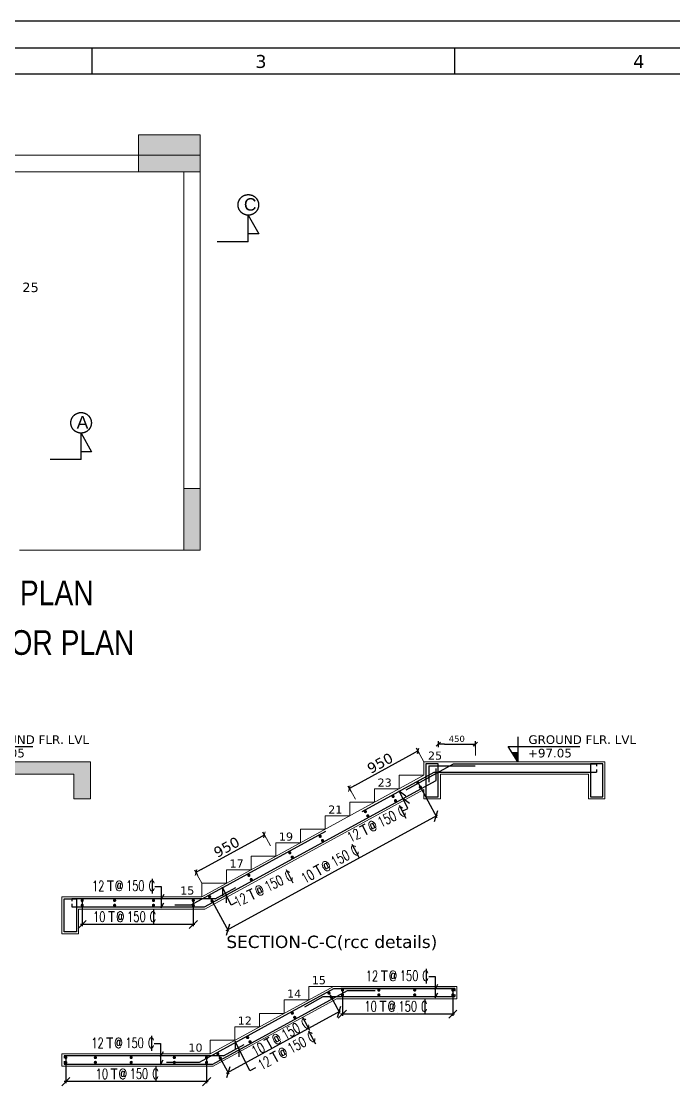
# Model space of a CAD drawing. Extents: x 1878645 to 3043969, y -1160829 to -603973.
# Drawn here: x 2317592 to 2325525, y -781547 to -768608 of the extents above; entities that cross this region are included whole.
import ezdxf
from ezdxf.enums import TextEntityAlignment as Align

# ---------------------------------------------------------------- set-up
doc = ezdxf.new("R2010")
doc.units = 0
doc.header["$LTSCALE"] = 100
doc.header["$PDMODE"] = 66
for name, pattern in [('1', [0, 0]), ('Center', [50.8, 31.75, -6.35, 6.35, -6.35]), ('Hidden', [9.525, 6.35, -3.175])]:
    doc.linetypes.add(name, pattern=pattern)
doc.layers.get('Defpoints').update_dxf_attribs({"lineweight": 0})
for name, color, linetype in [('A-ANNO-SYMB', 4, 'Continuous'), ('A-ANNO-TEXT', 8, 'Continuous'), ('Dim', 3, 'Continuous'), ('REINF', 5, 'Continuous'), ('S-ATRI', 7, 'Continuous'), ('S-DIM', 9, 'Continuous'), ('S-MIS', 8, 'Continuous'), ('S-REIF', 1, 'Continuous'), ('section line', 1, '1'), ('SLAB-LINE', 4, 'Hidden')]:
    doc.layers.add(name, color=color, linetype=linetype)
for name, color, linetype, lineweight in [('A-STRS', 1, 'Continuous', 0), ('A-STRU-CONC', 2, 'Continuous', 0), ('A-STRU-CONC-HATH', 253, 'Continuous', 0), ('A-WALL-BRCK', 7, 'Continuous', 0), ('staircase', 8, 'Continuous', 25)]:
    doc.layers.add(name, color=color, linetype=linetype, lineweight=lineweight)
doc.styles.add('ARIAL', font='arial.ttf')
doc.styles.add('DIM-1', font='ARIALN.TTF')
doc.styles.add('ROMANS', font='simplex.shx', dxfattribs={"width": 0.75})
doc.styles.add('S-ROMANS', font='simplex.shx', dxfattribs={"width": 0.85, "height": 2.25})
doc.styles.get("Standard").update_dxf_attribs({"font": 'verdana.ttf'})
doc.dimstyles.new('DIM-050', dxfattribs={"dimscale": 50, "dimtxt": 2, "dimasz": 1.5, "dimexe": 0, "dimexo": 0, "dimgap": 0.5, "dimtad": 1, "dimdec": 0, "dimzin": 0, "dimdsep": 46, "dimtxsty": 'Standard', "dimblk": 'TAG-DIM-ARROW', "dimcen": 1, "dimclre": 8, "dimclrt": 7, "dimadec": 0, "dimazin": 0, "dimtfac": 1, "dimtdec": 0, "dimtmove": 0, "dimatfit": 3, "dimldrblk": 'TAG-LED-ARROW', "dimfxl": 1, "dimtfill": 1, "dimtolj": 1, "dimtzin": 0, "dimlwd": -1, "dimlwe": 5, "dimarcsym": 0})
doc.dimstyles.new('STERLING-50', dxfattribs={"dimscale": 100, "dimtxt": 1.25, "dimasz": 0.7, "dimexe": 0.7, "dimexo": 0.2, "dimgap": 0.2, "dimtad": 1, "dimdec": 0, "dimrnd": 5, "dimdsep": 46, "dimtxsty": 'ROMANS', "dimblk": 'OBLIQUE', "dimcen": 0, "dimdle": 0.7, "dimclrd": 8, "dimclre": 8, "dimclrt": 256, "dimadec": 0, "dimazin": 0, "dimtfac": 1, "dimtdec": 0, "dimtix": 1, "dimtmove": 2, "dimatfit": 3, "dimfxl": 1, "dimtolj": 1, "dimtzin": 0, "dimarcsym": 0})

# ---------------------------------------------------------------- blocks, each defined once
blk = doc.blocks.new('G$C5ACD259D')
at = {"layer": 'A-STRU-CONC-HATH'}
h = blk.add_hatch(color=256, dxfattribs=at)
h.dxf.hatch_style = 1
h.paths.add_polyline_path([(-5050, 7150), (-5050, 6400), (-4600, 6400), (-4600, 7150)])
h = blk.add_hatch(color=256, dxfattribs=at)
h.dxf.hatch_style = 1
h.paths.add_polyline_path([(-750, 7150), (-750, 6950), (0, 6950), (0, 7150)])
h = blk.add_hatch(color=256, dxfattribs=at)
h.dxf.hatch_style = 1
h.paths.add_polyline_path([(-5050, 750), (-4600, 750), (-4600, 0), (-5050, 0)])
h = blk.add_hatch(color=256, dxfattribs=at)
h.dxf.hatch_style = 1
h.paths.add_polyline_path([(-750, 750), (-750, 0), (0, 0), (0, 750)])
at = {"layer": 'A-STRU-CONC'}
for points in [[(-5050, 7150), (-4600, 7150), (-4600, 6400), (-5050, 6400)], [(-750, 7150), (0, 7150), (0, 6950), (-750, 6950)], [(-5050, 750), (-4600, 750), (-4600, 0), (-5050, 0)], [(-750, 750), (0, 750), (0, 0), (-750, 0)]]:
    blk.add_lwpolyline(points, close=True, dxfattribs=at)
blk = doc.blocks.new('_OBLIQUE')
at = {"color": 0, "linetype": 'ByBlock'}
blk.add_line((-0.5, -0.5), (0.5, 0.5), dxfattribs=at)
blk = doc.blocks.new('*D1263')
at = {"layer": 'Defpoints', "color": 0, "transparency": 16777216}
for p in [(2318134, -781204), (2319845, -781204), (2318134, -781497)]:
    blk.add_point(p, dxfattribs=at)
at = {"layer": 'S-DIM', "color": 8, "lineweight": -2, "transparency": 16777216}
for p, q in [((2318134, -781224), (2318134, -781517)), ((2319845, -781224), (2319845, -781517)), ((2319865, -781497), (2318114, -781497))]:
    blk.add_line(p, q, dxfattribs=at)
at = {"layer": 'S-DIM', "color": 8, "lineweight": -2, "transparency": 16777216, "xscale": 100, "yscale": 100, "zscale": 100, "rotation": 180}
blk.add_blockref('_OBLIQUE', (2318134, -781497), dxfattribs=at)
at = {"layer": 'S-DIM', "color": 8, "lineweight": -2, "transparency": 16777216, "xscale": 100, "yscale": 100, "zscale": 100}
blk.add_blockref('_OBLIQUE', (2319845, -781497), dxfattribs=at)
at = {"layer": 'S-DIM', "transparency": 16777216, "insert": (2318989, -781477), "char_height": 0.01, "attachment_point": 5, "style": 'ROMANS'}
blk.add_mtext('\\A1;1710', dxfattribs=at)
blk = doc.blocks.new('SPC')
at = {"layer": 'S-ATRI'}
for p, q in [((-243, 144), (-167, 144)), ((-205, 144), (-205, 19)), ((304, 166), (304, -13))]:
    blk.add_line(p, q, dxfattribs=at)
at = {"layer": 'S-ATRI', "style": 'S-ROMANS', "width": 0.7}
for s, p in [('@', (-149, 19)), ('C', (258, 19))]:
    blk.add_text(s, height=125, dxfattribs=at).set_placement(p)
for tag, p in [('8', (-278, 19)), ('150', (210, 20))]:
    blk.add_attdef(tag, text='', height=125, dxfattribs=at).set_placement(p, align=Align.RIGHT)
blk = doc.blocks.new('*D1264')
at = {"layer": 'Defpoints', "color": 0, "transparency": 16777216}
for p in [(2321497, -780384), (2322839, -780384), (2321497, -780677)]:
    blk.add_point(p, dxfattribs=at)
at = {"layer": 'S-DIM', "color": 8, "lineweight": -2, "transparency": 16777216}
for p, q in [((2321497, -780404), (2321497, -780697)), ((2322839, -780404), (2322839, -780697)), ((2322859, -780677), (2321477, -780677))]:
    blk.add_line(p, q, dxfattribs=at)
at = {"layer": 'S-DIM', "color": 8, "lineweight": -2, "transparency": 16777216, "xscale": 100, "yscale": 100, "zscale": 100, "rotation": 180}
blk.add_blockref('_OBLIQUE', (2321497, -780677), dxfattribs=at)
at = {"layer": 'S-DIM', "color": 8, "lineweight": -2, "transparency": 16777216, "xscale": 100, "yscale": 100, "zscale": 100}
blk.add_blockref('_OBLIQUE', (2322839, -780677), dxfattribs=at)
at = {"layer": 'S-DIM', "transparency": 16777216, "insert": (2322168, -780657), "char_height": 0.01, "attachment_point": 5, "style": 'ROMANS'}
blk.add_mtext('\\A1;1340', dxfattribs=at)
blk = doc.blocks.new('*D1307')
at = {"layer": 'Defpoints', "color": 0, "transparency": 16777216}
for p in [(2321333, -780421), (2321457, -780647), (2319982, -781159)]:
    blk.add_point(p, dxfattribs=at)
at = {"layer": 'S-DIM', "color": 8, "lineweight": -2, "transparency": 16777216}
for p, q in [((2321343, -780438), (2321466, -780664)), ((2320088, -781395), (2321474, -780637)), ((2319992, -781177), (2320115, -781403))]:
    blk.add_line(p, q, dxfattribs=at)
at = {"layer": 'S-DIM', "color": 8, "lineweight": -2, "transparency": 16777216, "xscale": 100, "yscale": 100, "zscale": 100}
for p, rotation in [((2321457, -780647), 28.6639571102683), ((2320106, -781385), 208.6639571102683)]:
    blk.add_blockref('_OBLIQUE', p, dxfattribs=dict(at, rotation=rotation))
at = {"layer": 'S-DIM', "transparency": 16777216, "insert": (2320772, -780998), "char_height": 0.01, "attachment_point": 5, "rotation": 28.664, "style": 'ROMANS'}
blk.add_mtext('\\A1;1540', dxfattribs=at)
blk = doc.blocks.new('*D1265')
at = {"layer": 'Defpoints', "color": 0, "transparency": 16777216}
for p in [(2318333, -779295), (2319684, -779295), (2318333, -779587)]:
    blk.add_point(p, dxfattribs=at)
at = {"layer": 'S-DIM', "color": 8, "lineweight": -2, "transparency": 16777216}
for p, q in [((2318333, -779315), (2318333, -779607)), ((2319684, -779315), (2319684, -779607)), ((2319704, -779587), (2318313, -779587))]:
    blk.add_line(p, q, dxfattribs=at)
at = {"layer": 'S-DIM', "color": 8, "lineweight": -2, "transparency": 16777216, "xscale": 100, "yscale": 100, "zscale": 100, "rotation": 180}
blk.add_blockref('_OBLIQUE', (2318333, -779587), dxfattribs=at)
at = {"layer": 'S-DIM', "color": 8, "lineweight": -2, "transparency": 16777216, "xscale": 100, "yscale": 100, "zscale": 100}
blk.add_blockref('_OBLIQUE', (2319684, -779587), dxfattribs=at)
at = {"layer": 'S-DIM', "transparency": 16777216, "insert": (2319009, -779567), "char_height": 0.01, "attachment_point": 5, "style": 'ROMANS'}
blk.add_mtext('\\A1;1350', dxfattribs=at)
blk = doc.blocks.new('TAG-DIM-ARROW')
for p, q in [((-1, 0), (0, 0)), ((0, -0.5), (0, 0.5))]:
    blk.add_line(p, q)
at = {"lineweight": 20}
blk.add_line((-0.35, -0.35), (0.35, 0.35), dxfattribs=at)
blk = doc.blocks.new('*D1310')
at = {"layer": 'Defpoints', "color": 0, "transparency": 16777216}
for p in [(2320549, -778498), (2320621, -778630), (2319787, -779085)]:
    blk.add_point(p, dxfattribs=at)
at = {"layer": 'Dim', "color": 0, "transparency": 16777216}
blk.add_line((2319781, -778918), (2320483, -778534), dxfattribs=at)
at = {"layer": 'Dim', "color": 8, "linetype": 'Hidden', "lineweight": 5, "transparency": 16777216}
for p, q in [((2320621, -778630), (2320549, -778498)), ((2319787, -779085), (2319715, -778954))]:
    blk.add_line(p, q, dxfattribs=at)
at = {"layer": 'Dim', "color": 0, "transparency": 16777216, "xscale": 75, "yscale": 75, "zscale": 75}
for p, rotation in [((2320549, -778498), 28.66395711027982), ((2319715, -778954), 208.6639571102798)]:
    blk.add_blockref('TAG-DIM-ARROW', p, dxfattribs=dict(at, rotation=rotation))
at = {"layer": 'Dim', "color": 7, "transparency": 16777216, "insert": (2320089, -778647), "char_height": 125, "attachment_point": 5, "rotation": 28.664, "bg_fill": 3, "box_fill_scale": 1.1, "bg_fill_color": 256, "bg_fill_true_color": 13158600, "bg_fill_transparency": 0}
blk.add_mtext('\\A1;950', dxfattribs=at)
blk = doc.blocks.new('TAG-LED-ARROW')
blk.add_line((0, 0), (-1, 0))
blk.add_lwpolyline([(-0.71, -0.71), (0, 0), (-0.71, 0.71), (-0.88, 0.53), (0, 0), (-0.88, -0.53)], close=True)
blk = doc.blocks.new('*D1266')
at = {"layer": 'Defpoints', "color": 0, "transparency": 16777216}
for p in [(2322415, -777478), (2322487, -777609), (2321654, -778065)]:
    blk.add_point(p, dxfattribs=at)
at = {"layer": 'Dim', "color": 8, "linetype": 'Hidden', "lineweight": 5, "transparency": 16777216}
for p, q in [((2322487, -777609), (2322415, -777478)), ((2321654, -778065), (2321582, -777933))]:
    blk.add_line(p, q, dxfattribs=at)
at = {"layer": 'Dim', "color": 0, "transparency": 16777216}
blk.add_line((2321648, -777897), (2322350, -777514), dxfattribs=at)
at = {"layer": 'Dim', "color": 0, "transparency": 16777216, "xscale": 75, "yscale": 75, "zscale": 75}
for p, rotation in [((2322415, -777478), 28.66395711027982), ((2321582, -777933), 208.6639571102798)]:
    blk.add_blockref('TAG-DIM-ARROW', p, dxfattribs=dict(at, rotation=rotation))
at = {"layer": 'Dim', "color": 7, "transparency": 16777216, "insert": (2321955, -777626), "char_height": 125, "attachment_point": 5, "rotation": 28.664, "bg_fill": 3, "box_fill_scale": 1.1, "bg_fill_color": 256, "bg_fill_true_color": 13158600, "bg_fill_transparency": 0}
blk.add_mtext('\\A1;950', dxfattribs=at)
blk = doc.blocks.new('*D1311')
at = {"layer": 'Defpoints', "color": 0, "transparency": 16777216}
for p in [(2322415, -777865), (2322635, -778268), (2319882, -779250)]:
    blk.add_point(p, dxfattribs=at)
at = {"layer": 'S-DIM', "color": 8, "lineweight": -2, "transparency": 16777216}
for p, q in [((2322424, -777883), (2322644, -778286)), ((2320085, -779662), (2322652, -778259)), ((2319892, -779267), (2320112, -779670))]:
    blk.add_line(p, q, dxfattribs=at)
at = {"layer": 'S-DIM', "color": 8, "lineweight": -2, "transparency": 16777216, "xscale": 100, "yscale": 100, "zscale": 100}
for p, rotation in [((2322635, -778268), 28.66395711028217), ((2320102, -779652), 208.6639571102822)]:
    blk.add_blockref('_OBLIQUE', p, dxfattribs=dict(at, rotation=rotation))
at = {"layer": 'S-DIM', "transparency": 16777216, "insert": (2321359, -778943), "char_height": 0.01, "attachment_point": 5, "rotation": 28.664, "style": 'ROMANS'}
blk.add_mtext('\\A1;2885', dxfattribs=at)
blk = doc.blocks.new('TAG - LEVEL VERTICAL')
blk.add_hatch(color=256).paths.add_polyline_path([(0, 1.65), (0, 4.34), (-1.75, 4.34)])
for p, q in [((0, 8.83), (0, 1.65)), ((-2.83, 6), (17.95, 6)), ((0, 1.65), (-2.83, 6)), ((-1.75, 4.34), (0, 4.34))]:
    blk.add_line(p, q)
at = {"color": 7}
for tag, p in [('LVL', (3.03, 6.78)), ('HEIGHT', (2.91, 2.89))]:
    blk.add_attdef(tag, p, '', height=2.5, dxfattribs=at)
blk = doc.blocks.new('*D1239')
at = {"layer": 'Defpoints', "color": 0, "transparency": 16777216}
for p in [(2322662, -777395), (2323113, -777395), (2323113, -777532)]:
    blk.add_point(p, dxfattribs=at)
at = {"layer": 'Dim', "color": 0, "transparency": 16777216}
blk.add_line((2322737, -777395), (2323038, -777395), dxfattribs=at)
at = {"layer": 'Dim', "color": 8, "linetype": 'Hidden', "lineweight": 5, "transparency": 16777216}
blk.add_line((2323113, -777532), (2323113, -777395), dxfattribs=at)
at = {"layer": 'Dim', "color": 0, "transparency": 16777216, "xscale": 75, "yscale": 75, "zscale": 75, "rotation": 180}
blk.add_blockref('TAG-DIM-ARROW', (2322662, -777395), dxfattribs=at)
at = {"layer": 'Dim', "color": 0, "transparency": 16777216, "xscale": 75, "yscale": 75, "zscale": 75}
blk.add_blockref('TAG-DIM-ARROW', (2323113, -777395), dxfattribs=at)
at = {"layer": 'Dim', "color": 7, "transparency": 16777216, "insert": (2322887, -777331), "char_height": 75, "attachment_point": 5, "bg_fill": 3, "box_fill_scale": 1.1, "bg_fill_color": 256, "bg_fill_true_color": 13158600, "bg_fill_transparency": 0}
blk.add_mtext('\\A1;450', dxfattribs=at)

msp = doc.modelspace()

# ---------------------------------------------------------------- hatches: boundary and pattern name
at = {"layer": 'Dim', "transparency": 33554546}
msp.add_hatch(color=8, dxfattribs=at).paths.add_polyline_path([(2311831.99521, -779699.37993), (2311831.99521, -779249.37993), (2313531.99521, -779249.37993), (2313531.99521, -779085.37993), (2313831.99521, -779085.37993), (2313831.99521, -778921.37993), (2314131.99521, -778921.37993), (2314131.99521, -778757.37993), (2314431.99521, -778757.37993), (2314431.99521, -778593.37993), (2314731.99521, -778593.37993), (2314731.99521, -778429.37993), (2315031.99521, -778429.37993), (2315031.99521, -778265.37993), (2315331.99521, -778265.37993), (2315331.99521, -778101.37993), (2315631.99521, -778101.37993), (2315631.99521, -777937.37993), (2315931.99521, -777937.37993), (2315931.99521, -777773.37993), (2316231.99521, -777773.37993), (2316231.99521, -777609.37993), (2318431.99521, -777609.37993), (2318431.99521, -778059.37993), (2318231.99521, -778059.37993), (2318231.99521, -777759.37993), (2316431.99521, -777759.37993), (2316431.99521, -778059.37993), (2316231.99521, -778059.37993), (2316231.99521, -777944.33021), (2313570.3189, -779399.37993), (2312031.99521, -779399.37993), (2312031.99521, -779699.37993)])

# ---------------------------------------------------------------- linework, layer by layer
at = {"color": 35}
msp.add_line((2345036.1111, -768607.75009), (2309319.26476, -768607.75009), dxfattribs=at)
for p, q in [((2344708.66469, -768935.1965), (2309634.11708, -768935.1965)), ((2318449.98183, -768935.1965), (2318449.98183, -769250.04881)), ((2322857.9142, -768935.1965), (2322857.9142, -769250.04881)), ((2344708.66469, -769250.04881), (2309948.96939, -769250.04881))]:
    msp.add_line(p, q)
at = {"layer": 'A-STRS'}
msp.add_line((2317569.02154, -775036.29061), (2319569.02448, -775036.29061), dxfattribs=at)
at = {"layer": 'A-WALL-BRCK'}
for p, q in [((2313369.02154, -770236.29061), (2319769.02448, -770236.29061)), ((2319769.02448, -770236.29061), (2319769.02448, -775036.29061)), ((2319569.02448, -770436.29061), (2313369.02154, -770436.29061)), ((2319569.02448, -775036.29061), (2319569.02448, -770436.29061)), ((2319769.02448, -775036.29061), (2319569.02448, -775036.29061))]:
    msp.add_line(p, q, dxfattribs=at)
at = {"layer": 'REINF'}
for p, q in [((2321734.78519, -778213.27025), (2322610.80408, -777734.37993)), ((2322610.80408, -777734.37993), (2324587.34362, -777734.37993)), ((2322635.49823, -777834.84732), (2322635.49823, -777691.99625)), ((2322845.8499, -777634.37993), (2324587.34362, -777634.37993)), ((2324587.34362, -777634.37993), (2324587.34362, -777662.08415)), ((2324587.34362, -777704.64755), (2324587.34362, -777734.37993)), ((2319820.02334, -779373.97359), (2322635.49823, -777834.84732)), ((2319657.27909, -779348.97359), (2321293.73091, -778454.37993)), ((2319950.08787, -779274.37993), (2320202.4851, -779136.40278)), ((2319950.08787, -779274.37993), (2318208.45921, -779274.37993)), ((2318208.45921, -779274.37993), (2318208.45921, -779303.25832)), ((2319757.27909, -781258.62548), (2321393.73091, -780364.03182)), ((2319920.02334, -781283.62548), (2321556.47516, -780389.03182)), ((2321039.15405, -780586.35888), (2321262.92307, -780464.03182)), ((2321262.92307, -780464.03182), (2322862.34362, -780464.03182)), ((2321393.73091, -780364.03182), (2322862.34362, -780364.03182)), ((2322862.34362, -780364.03182), (2321475.74951, -780364.03182)), ((2321556.47516, -780389.03182), (2321896.11317, -780389.03182)), ((2322862.34362, -780364.03182), (2322862.34362, -780397.03872)), ((2322862.34362, -780436.05075), (2322862.34362, -780464.03182)), ((2320050.08787, -781184.03182), (2320302.4851, -781046.05467)), ((2320050.08787, -781184.03182), (2318112.34362, -781184.03182)), ((2318112.34362, -781184.03182), (2318112.34362, -781212.91021))]:
    msp.add_line(p, q, dxfattribs=at)
for points in [[(2324512.34362, -778034.37993), (2324662.34362, -778034.37993), (2324662.34362, -777634.37993), (2324512.34362, -777634.37993)], [(2318112.34362, -779274.37993), (2318262.34362, -779274.37993), (2318262.34362, -779674.37993), (2318112.34362, -779674.37993)]]:
    msp.add_lwpolyline(points, close=True, dxfattribs=at)
for points in [[(2318208.45921, -779337.54625), (2318208.45921, -779373.97359), (2319820.02334, -779373.97359)], [(2319457.63142, -779348.97359), (2319657.27909, -779348.97359)], [(2318112.34362, -781247.19814), (2318112.34362, -781283.62548), (2319920.02334, -781283.62548)], [(2319357.98376, -781258.62548), (2319757.27909, -781258.62548)]]:
    msp.add_lwpolyline(points, dxfattribs=at)
at = {"layer": 'S-MIS'}
for points in [[(2319217.32165, -779125.16622), (2319294.75502, -779125.16618), (2319294.75708, -779284.29526), (2319328.64449, -779219.5895)], [(2319217.32165, -779125.16622), (2319294.75502, -779125.16618), (2319294.75712, -779385.2521), (2319326.78445, -779324.28013)], [(2320213.58635, -779315.67075), (2320144.23622, -779350.11618), (2320082.34864, -779225.51585), (2320081.78115, -779325.61444)], [(2322546.71357, -780219.01496), (2322624.14694, -780219.01491), (2322624.14901, -780378.144), (2322658.03642, -780313.43823)], [(2322546.71357, -780219.01496), (2322624.14694, -780219.01491), (2322624.14904, -780479.10084), (2322656.17637, -780418.12887)], [(2319208.98461, -781034.81811), (2319286.41798, -781034.81806), (2319286.42004, -781193.94715), (2319320.30745, -781129.24139)], [(2319208.98461, -781034.81811), (2319286.41798, -781034.81806), (2319286.42008, -781294.90399), (2319318.44741, -781233.93202)], [(2320440.37543, -781330.78922), (2320371.0253, -781365.23465), (2320192.65726, -781006.12033), (2320192.34009, -781107.97117)], [(2320440.37543, -781330.78922), (2320371.0253, -781365.23465), (2320237.50192, -781096.40758), (2320236.93443, -781196.50616)]]:
    msp.add_lwpolyline(points, dxfattribs=at)
at = {"layer": 'S-REIF', "color": 2, "ltscale": 100, "const_width": 19.44}
for points in [[(2321775.49128, -778224.48026, -1), (2321775.49128, -778205.04026, -1)], [(2321804.75031, -778276.21361, -1), (2321804.75031, -778256.77361, -1)], [(2321226.19215, -778524.76378, -1), (2321226.19215, -778505.32378, -1)], [(2321255.45118, -778576.49713, -1), (2321255.45118, -778557.05713, -1)], [(2320857.70503, -778726.20341, -1), (2320857.70503, -778706.76341, -1)], [(2320886.96406, -778777.93676, -1), (2320886.96406, -778758.49676, -1)], [(2318333.32415, -779304.53696, -1), (2318333.32415, -779285.09696, -1)], [(2318727.16674, -779304.53696, -1), (2318727.16674, -779285.09696, -1)], [(2319199.64904, -779304.53696, -1), (2319199.64904, -779285.09696, -1)], [(2319683.72258, -779304.53696, -1), (2319683.72258, -779285.09696, -1)], [(2319882.3027, -779259.42335, -1), (2319882.3027, -779239.98335, -1)], [(2319911.56173, -779311.1567, -1), (2319911.56173, -779291.7167, -1)], [(2318333.32415, -779363.47106, -1), (2318333.32415, -779344.03106, -1)], [(2318727.16674, -779363.47106, -1), (2318727.16674, -779344.03106, -1)], [(2319199.64904, -779363.47106, -1), (2319199.64904, -779344.03106, -1)], [(2319683.72258, -779363.47106, -1), (2319683.72258, -779344.03106, -1)], [(2321333.13539, -780430.62004, -1), (2321333.13539, -780411.18004, -1)], [(2321362.39441, -780482.35338, -1), (2321362.39441, -780462.91338, -1)], [(2321497.0644, -780394.18885, -1), (2321497.0644, -780374.74885, -1)], [(2321497.0644, -780453.12295, -1), (2321497.0644, -780433.68295, -1)], [(2321940.15852, -780394.18885, -1), (2321940.15852, -780374.74885, -1)], [(2321940.15852, -780453.12295, -1), (2321940.15852, -780433.68295, -1)], [(2322375.33615, -780394.18885, -1), (2322375.33615, -780374.74885, -1)], [(2322375.33615, -780453.12295, -1), (2322375.33615, -780433.68295, -1)], [(2322838.58502, -780394.18885, -1), (2322838.58502, -780374.74885, -1)], [(2322838.58502, -780453.12295, -1), (2322838.58502, -780433.68295, -1)], [(2320887.2469, -780674.37241, -1), (2320887.2469, -780654.93241, -1)], [(2320916.50593, -780726.10575, -1), (2320916.50593, -780706.66575, -1)], [(2320344.40113, -780971.1281, -1), (2320344.40113, -780951.6881, -1)], [(2320373.66016, -781022.86144, -1), (2320373.66016, -781003.42144, -1)], [(2318133.6585, -781214.18885, -1), (2318133.6585, -781194.74885, -1)], [(2318133.6585, -781273.12295, -1), (2318133.6585, -781253.68295, -1)], [(2318493.38222, -781214.18885, -1), (2318493.38222, -781194.74885, -1)], [(2318493.38222, -781273.12295, -1), (2318493.38222, -781253.68295, -1)], [(2318928.55985, -781214.18885, -1), (2318928.55985, -781194.74885, -1)], [(2318928.55985, -781273.12295, -1), (2318928.55985, -781253.68295, -1)], [(2319453.18186, -781214.18885, -1), (2319453.18186, -781194.74885, -1)], [(2319453.18186, -781273.12295, -1), (2319453.18186, -781253.68295, -1)], [(2319844.85733, -781214.18885, -1), (2319844.85733, -781194.74885, -1)], [(2319844.85733, -781273.12295, -1), (2319844.85733, -781253.68295, -1)], [(2319982.3027, -781169.07524, -1), (2319982.3027, -781149.63524, -1)], [(2320011.56173, -781220.80858, -1), (2320011.56173, -781201.36858, -1)]]:
    msp.add_lwpolyline(points, format="xyb", close=True, dxfattribs=at)
at = {"layer": 'SLAB-LINE', "linetype": 'Center', "ltscale": 800}
for p, q in [((2320352.7993, -771287.32176), (2320352.7993, -770964.76176)), ((2320352.7993, -770964.76176), (2320478.68193, -771191.95871)), ((2320352.7993, -771287.32176), (2319975.8418, -771287.32176)), ((2320478.68193, -771191.95871), (2320352.7993, -771191.95871)), ((2318319.35382, -773936.41896), (2318319.35382, -773613.85896)), ((2318319.35382, -773613.85896), (2318445.23645, -773841.05591)), ((2318445.23645, -773841.05591), (2318319.35382, -773841.05591)), ((2318319.35382, -773936.41896), (2317942.39631, -773936.41896))]:
    msp.add_line(p, q, dxfattribs=at)
for centre in [(2320352.7993, -770839.7318), (2318319.35382, -773488.82901)]:
    msp.add_circle(centre, 125.02996, dxfattribs=at)
at = {"layer": 'staircase', "color": 144, "lineweight": 9, "ltscale": 20}
for p, q in [((2318431.99521, -777609.37993), (2316231.99521, -777609.37993)), ((2318431.99521, -778059.37993), (2318431.99521, -777609.37993)), ((2324687.34362, -777609.37993), (2322487.34362, -777609.37993)), ((2324687.34362, -778059.37993), (2324687.34362, -777609.37993)), ((2316431.99521, -777759.37993), (2318231.99521, -777759.37993)), ((2318231.99521, -777759.37993), (2318231.99521, -778059.37993)), ((2322687.34362, -777759.37993), (2324487.34362, -777759.37993)), ((2322687.34362, -778059.37993), (2322687.34362, -777759.37993)), ((2324487.34362, -777759.37993), (2324487.34362, -778059.37993)), ((2319787.34362, -779249.37993), (2322487.34362, -777773.37993)), ((2319825.66732, -779399.37993), (2322487.34362, -777944.33021)), ((2318231.99521, -778059.37993), (2318431.99521, -778059.37993)), ((2324487.34362, -778059.37993), (2324687.34362, -778059.37993)), ((2319787.34362, -779249.37993), (2318087.34362, -779249.37993)), ((2318087.34362, -779699.37993), (2318087.34362, -779249.37993)), ((2319825.66732, -779399.37993), (2318287.34362, -779399.37993)), ((2318287.34362, -779699.37993), (2318287.34362, -779399.37993)), ((2318287.34362, -779699.37993), (2318087.34362, -779699.37993)), ((2319887.34362, -781159.03182), (2321387.34362, -780339.03182)), ((2321087.34362, -780503.03182), (2321087.34362, -780339.03182)), ((2321087.34362, -780339.03182), (2322887.34362, -780339.03182)), ((2322887.34362, -780339.03182), (2322887.34362, -780489.03182)), ((2319925.66732, -781309.03182), (2321425.66732, -780489.03182)), ((2320787.34362, -780667.03182), (2320787.34362, -780503.03182)), ((2320787.34362, -780503.03182), (2321087.34362, -780503.03182)), ((2321425.66732, -780489.03182), (2322887.34362, -780489.03182)), ((2320487.34362, -780831.03182), (2320487.34362, -780667.03182)), ((2320487.34362, -780667.03182), (2320787.34362, -780667.03182)), ((2320187.34362, -780995.03182), (2320187.34362, -780831.03182)), ((2320187.34362, -780831.03182), (2320487.34362, -780831.03182)), ((2319887.34362, -781159.03182), (2319887.34362, -780995.03182)), ((2319887.34362, -780995.03182), (2320187.34362, -780995.03182)), ((2319887.34362, -781159.03182), (2318087.34362, -781159.03182)), ((2318087.34362, -781159.03182), (2318087.34362, -781309.03182)), ((2319925.66732, -781309.03182), (2318087.34362, -781309.03182))]:
    msp.add_line(p, q, dxfattribs=at)
msp.add_lwpolyline([(2319787.34362, -779249.37993), (2319787.34362, -779085.37993), (2320087.34362, -779085.37993), (2320087.34362, -778921.37993), (2320387.34362, -778921.37993), (2320387.34362, -778757.37993), (2320687.34362, -778757.37993), (2320687.34362, -778593.37993), (2320987.34362, -778593.37993), (2320987.34362, -778429.37993), (2321287.34362, -778429.37993), (2321287.34362, -778265.37993), (2321587.34362, -778265.37993), (2321587.34362, -778101.37993), (2321887.34362, -778101.37993), (2321887.34362, -777937.37993), (2322187.34362, -777937.37993), (2322187.34362, -777773.37993), (2322487.34362, -777773.37993), (2322487.34362, -777609.37993)], dxfattribs=at)

# ---------------------------------------------------------------- block references
at = {"layer": 'A-ANNO-SYMB', "xscale": 42.00000000000001, "yscale": 42.00000000000001, "zscale": 42.00000000000001}
for p in [(2316980.26049, -777677.08486), (2323630.72697, -777677.08486)]:
    msp.add_blockref('TAG - LEVEL VERTICAL', p, dxfattribs=at).add_auto_attribs({'LVL': 'GROUND FLR. LVL', 'HEIGHT': '+97.05'})
at = {"layer": 'A-STRU-CONC', "rotation": 270}
msp.add_blockref('G$C5ACD259D', (2312619.01273, -775036.29061), dxfattribs=at)
at = {"layer": 'S-ATRI'}
ref = msp.add_blockref('SPC', (2321424.65681, -778901.77347), dxfattribs=dict(at, xscale=1.001602564102569, yscale=1.001602564102569, zscale=1.001602564102569, rotation=28.66395711024797))
ref.add_attrib('8', '10', dxfattribs={"height": 125.200321, "rotation": 28.66395711, "style": 'ROMANS', "width": 0.7}).set_placement((2321170.90653, -779019.06607), align=Align.RIGHT)
ref.add_attrib('150', '150', dxfattribs={"height": 125.200321, "rotation": 28.66395711, "style": 'ROMANS', "width": 0.7}).set_placement((2321599.33291, -778783.27208), align=Align.RIGHT)
ref = msp.add_blockref('SPC', (2318880.93146, -779198.87039), dxfattribs=dict(at, xscale=1.001602564102564, yscale=1.001602564102564, zscale=1.001602564102564))
ref.add_attrib('8', '12', dxfattribs={"height": 125.200321, "style": 'ROMANS', "width": 0.7}).set_placement((2318602.01683, -779180.07174), align=Align.RIGHT)
ref.add_attrib('150', '150', dxfattribs={"height": 125.200321, "style": 'ROMANS', "width": 0.7}).set_placement((2319091.04242, -779178.67874), align=Align.RIGHT)
ref = msp.add_blockref('SPC', (2318894.4108, -779574.54741), dxfattribs=dict(at, xscale=1.001602564102564, yscale=1.001602564102564, zscale=1.001602564102564))
ref.add_attrib('8', '10', dxfattribs={"height": 125.200321, "style": 'ROMANS', "width": 0.7}).set_placement((2318615.49618, -779555.74876), align=Align.RIGHT)
ref.add_attrib('150', '150', dxfattribs={"height": 125.200321, "style": 'ROMANS', "width": 0.7}).set_placement((2319104.52177, -779554.35576), align=Align.RIGHT)
ref = msp.add_blockref('SPC', (2322210.32338, -780292.71912), dxfattribs=dict(at, xscale=1.001602564102564, yscale=1.001602564102564, zscale=1.001602564102564))
ref.add_attrib('8', '12', dxfattribs={"height": 125.200321, "style": 'ROMANS', "width": 0.7}).set_placement((2321931.40876, -780273.92048), align=Align.RIGHT)
ref.add_attrib('150', '150', dxfattribs={"height": 125.200321, "style": 'ROMANS', "width": 0.7}).set_placement((2322420.43434, -780272.52747), align=Align.RIGHT)
ref = msp.add_blockref('SPC', (2322194.59414, -780664.1993), dxfattribs=dict(at, xscale=1.001602564102564, yscale=1.001602564102564, zscale=1.001602564102564))
ref.add_attrib('8', '10', dxfattribs={"height": 125.200321, "style": 'ROMANS', "width": 0.7}).set_placement((2321915.67951, -780645.40065), align=Align.RIGHT)
ref.add_attrib('150', '150', dxfattribs={"height": 125.200321, "style": 'ROMANS', "width": 0.7}).set_placement((2322404.7051, -780644.00765), align=Align.RIGHT)
ref = msp.add_blockref('SPC', (2320822.64395, -781004.2629), dxfattribs=dict(at, xscale=1.001602564102569, yscale=1.001602564102569, zscale=1.001602564102569, rotation=28.66395711024797))
ref.add_attrib('8', '10', dxfattribs={"height": 125.200321, "rotation": 28.66395711, "style": 'ROMANS', "width": 0.7}).set_placement((2320568.89367, -781121.5555), align=Align.RIGHT)
ref.add_attrib('150', '150', dxfattribs={"height": 125.200321, "rotation": 28.66395711, "style": 'ROMANS', "width": 0.7}).set_placement((2320997.32005, -780885.76151), align=Align.RIGHT)
ref = msp.add_blockref('SPC', (2318872.59442, -781108.52227), dxfattribs=dict(at, xscale=1.001602564102564, yscale=1.001602564102564, zscale=1.001602564102564))
ref.add_attrib('8', '12', dxfattribs={"height": 125.200321, "style": 'ROMANS', "width": 0.7}).set_placement((2318593.67979, -781089.72363), align=Align.RIGHT)
ref.add_attrib('150', '150', dxfattribs={"height": 125.200321, "style": 'ROMANS', "width": 0.7}).set_placement((2319082.70538, -781088.33062), align=Align.RIGHT)
ref = msp.add_blockref('SPC', (2320897.67732, -781171.00371), dxfattribs=dict(at, xscale=1.001602564102569, yscale=1.001602564102569, zscale=1.001602564102569, rotation=28.66395711024797))
ref.add_attrib('8', '12', dxfattribs={"height": 125.200321, "rotation": 28.66395711, "style": 'ROMANS', "width": 0.7}).set_placement((2320643.92704, -781288.29631), align=Align.RIGHT)
ref.add_attrib('150', '150', dxfattribs={"height": 125.200321, "rotation": 28.66395711, "style": 'ROMANS', "width": 0.7}).set_placement((2321072.35342, -781052.50232), align=Align.RIGHT)
ref = msp.add_blockref('SPC', (2318925.67471, -781484.1993), dxfattribs=dict(at, xscale=1.001602564102564, yscale=1.001602564102564, zscale=1.001602564102564))
ref.add_attrib('8', '10', dxfattribs={"height": 125.200321, "style": 'ROMANS', "width": 0.7}).set_placement((2318646.76008, -781465.40065), align=Align.RIGHT)
ref.add_attrib('150', '150', dxfattribs={"height": 125.200321, "style": 'ROMANS', "width": 0.7}).set_placement((2319135.78567, -781464.00765), align=Align.RIGHT)

# ---------------------------------------------------------------- texts
for s, p in [('3', (2320437.07767, -769174.72519)), ('4', (2325031.83954, -769174.72519))]:
    msp.add_text(s, height=157.42616).set_placement(p)
at = {"layer": 'A-ANNO-TEXT'}
for s, height, p in [('25', 115, (2317704.53675, -771842.16911)), ('25', 98.425, (2322622.85883, -777534.06575)), ('23', 98.425, (2322010.3298, -777862.06575)), ('21', 98.425, (2321410.3298, -778190.06575)), ('19', 98.425, (2320810.3298, -778518.06575)), ('17', 98.425, (2320210.3298, -778846.06575)), ('15', 98.425, (2319610.3298, -779174.06575)), ('15', 98.425, (2321210.3298, -780263.71764)), ('14', 98.425, (2320910.3298, -780427.71764)), ('12', 98.425, (2320310.3298, -780755.71764)), ('10', 98.425, (2319710.3298, -781083.71764))]:
    msp.add_text(s, height=height, dxfattribs=at).set_placement(p, align=Align.MIDDLE_CENTER)
at = {"layer": 'A-ANNO-TEXT', "style": 'DIM-1'}
for s, p in [('STAIRCASE-1 PLAN', (2315226.81841, -775706.031)), ('BASEMENT FLOOR PLAN', (2314805.65335, -776309.32149))]:
    msp.add_text(s, height=300, dxfattribs=at).set_placement(p)
at = {"layer": 'A-ANNO-TEXT', "color": 7}
msp.add_text('SECTION-C-C(rcc details)', height=150, dxfattribs=at).set_placement((2320085.65076, -779872.67323))
at = {"layer": 'section line', "color": 7, "style": 'ARIAL'}
for s, p in [('C', (2320299.20941, -770909.65812)), ('A', (2318265.76393, -773558.75532))]:
    msp.add_text(s, height=151.7824, dxfattribs=at).set_placement(p)

# ---------------------------------------------------------------- dimensions: what is measured, and where the dimension line sits
at = {"layer": 'S-DIM'}
for base, p1, p2, picture, middle in [((2318333.32415, -779587.10019), (2319683.72258, -779294.81696), (2318333.32415, -779294.81696), '*D1265', (2319008.52336, -779567.09519)), ((2321497.0644, -780676.75208), (2322838.58502, -780384.46885), (2321497.0644, -780384.46885), '*D1264', (2322167.82471, -780656.74708)), ((2318133.6585, -781496.75208), (2319844.85733, -781204.46885), (2318133.6585, -781204.46885), '*D1263', (2318989.25792, -781476.74708))]:
    dim = msp.add_linear_dim(base=base, p1=p1, p2=p2, angle=180, dimstyle='STERLING-50', override={"dimtxt": 0.0001, "dimasz": 1, "dimexe": 0.2, "dimblk": 'OBLIQUE', "dimdle": 0.2, "dimtmove": 0}, dxfattribs=at)
    dim.commit()
    dim.dimension.update_dxf_attribs({"geometry": picture, "text_midpoint": middle})
dim = msp.add_aligned_dim(p1=(2319982.3027, -781159.35524), p2=(2321333.13539, -780420.90004), distance=-257.31569, dimstyle='STERLING-50', override={"dimtxt": 0.0001, "dimasz": 1, "dimexe": 0.2, "dimblk": 'OBLIQUE', "dimdle": 0.2, "dimtmove": 0}, dxfattribs=at)
dim.commit()
dim.dimension.update_dxf_attribs({"geometry": '*D1307', "text_midpoint": (2320771.55025, -780998.35545)})

# ---------------------------------------------------------------- next in the draw order: dimensions: what is measured, and where the dimension line sits
at = {"layer": 'Dim'}
dim = msp.add_linear_dim(base=(2323112.5294, -777395.48876), p1=(2322662.34362, -777395.48876), p2=(2323112.5294, -777531.79864), dimstyle='DIM-050', override={"dimtxt": 1.5, "dimblk": 'TAG-DIM-ARROW', "dimfxl": 0.18, "dimtfill": 1, "dimtfillclr": 0, "dimarcsym": 1}, dxfattribs=at)
dim.commit()
dim.dimension.update_dxf_attribs({"geometry": '*D1239', "text_midpoint": (2322887.43651, -777331.45249)})
for p1, p2, picture, middle in [((2321653.76794, -778065.06797), (2322487.34362, -777609.37993), '*D1266', (2321955.33861, -777626.46083)), ((2319787.34362, -779085.37993), (2320620.9193, -778629.69189), '*D1310', (2320088.91429, -778646.77279))]:
    dim = msp.add_aligned_dim(p1=p1, p2=p2, distance=150.13966, dimstyle='DIM-050', override={"dimtxt": 2.5, "dimblk": 'TAG-DIM-ARROW', "dimfxl": 0.18, "dimtfill": 1, "dimtfillclr": 0, "dimarcsym": 1}, dxfattribs=at)
    dim.commit()
    dim.dimension.update_dxf_attribs({"geometry": picture, "text_midpoint": middle})

# ---------------------------------------------------------------- next in the draw order: linework, layer by layer
at = {"layer": 'REINF'}
for p, q in [((2322269.90973, -777949.22722), (2322845.8499, -777634.37993)), ((2322547.27914, -777659.37993), (2323112.5294, -777659.37993)), ((2322547.27914, -777659.37993), (2322547.27914, -777855.80452))]:
    msp.add_line(p, q, dxfattribs=at)
msp.add_lwpolyline([(2322512.34362, -778034.37993), (2322662.34362, -778034.37993), (2322662.34362, -777634.37993), (2322512.34362, -777634.37993)], close=True, dxfattribs=at)
at = {"layer": 'S-MIS'}
for points in [[(2322223.39935, -778210.04103), (2322292.74948, -778175.5956), (2322186.01724, -777960.70802), (2322267.36422, -778021.9972)], [(2322223.39935, -778210.04103), (2322292.74948, -778175.5956), (2322230.8619, -778050.99527), (2322310.96393, -778111.02621)], [(2320213.58635, -779315.67075), (2320144.23622, -779350.11618), (2320037.50398, -779135.22861), (2320037.18681, -779237.07944)]]:
    msp.add_lwpolyline(points, dxfattribs=at)
at = {"layer": 'S-REIF', "color": 2, "ltscale": 100, "const_width": 19.44}
for points in [[(2322414.52919, -777875.13954, -1), (2322414.52919, -777855.69954, -1)], [(2322112.36169, -778040.32444, -1), (2322112.36169, -778020.88444, -1)], [(2322443.78822, -777926.87288, -1), (2322443.78822, -777907.43288, -1)], [(2322141.62071, -778092.05778, -1), (2322141.62071, -778072.61778, -1)], [(2320359.20218, -778998.71831, -1), (2320359.20218, -778979.27831, -1)], [(2320388.4612, -779050.45165, -1), (2320388.4612, -779031.01165, -1)]]:
    msp.add_lwpolyline(points, format="xyb", close=True, dxfattribs=at)
at = {"layer": 'staircase', "color": 144, "lineweight": 9, "ltscale": 20}
for p, q in [((2322487.34362, -777944.33021), (2322487.34362, -778059.37993)), ((2322487.34362, -778059.37993), (2322687.34362, -778059.37993))]:
    msp.add_line(p, q, dxfattribs=at)

# ---------------------------------------------------------------- next in the draw order: block references
at = {"layer": 'S-ATRI'}
ref = msp.add_blockref('SPC', (2321987.79241, -778420.04497), dxfattribs=dict(at, xscale=1.001602564102569, yscale=1.001602564102569, zscale=1.001602564102569, rotation=26.41307333681425))
ref.add_attrib('8', '12', dxfattribs={"height": 125.200321, "rotation": 26.413073336, "style": 'ROMANS', "width": 0.7}).set_placement((2321729.63123, -778527.28096), align=Align.RIGHT)
ref.add_attrib('150', '150', dxfattribs={"height": 125.200321, "rotation": 26.413073336, "style": 'ROMANS', "width": 0.7}).set_placement((2322166.98791, -778308.49545), align=Align.RIGHT)
ref = msp.add_blockref('SPC', (2320614.03, -779203.163), dxfattribs=dict(at, xscale=1.001602564102569, yscale=1.001602564102569, zscale=1.001602564102569, rotation=26.41307333681425))
ref.add_attrib('8', '12', dxfattribs={"height": 125.200321, "rotation": 26.413073336, "style": 'ROMANS', "width": 0.7}).set_placement((2320355.86881, -779310.399), align=Align.RIGHT)
ref.add_attrib('150', '150', dxfattribs={"height": 125.200321, "rotation": 26.413073336, "style": 'ROMANS', "width": 0.7}).set_placement((2320793.22549, -779091.61349), align=Align.RIGHT)

# ---------------------------------------------------------------- next in the draw order: dimensions: what is measured, and where the dimension line sits
at = {"layer": 'S-DIM'}
dim = msp.add_aligned_dim(p1=(2319882.3027, -779249.70335), p2=(2322414.52919, -777865.41954), distance=-458.91787, dimstyle='STERLING-50', override={"dimtxt": 0.0001, "dimasz": 1, "dimexe": 0.2, "dimblk": 'OBLIQUE', "dimdle": 0.2, "dimtmove": 0}, dxfattribs=at)
dim.commit()
dim.dimension.update_dxf_attribs({"geometry": '*D1311', "text_midpoint": (2321358.95, -778942.6847)})

doc.saveas('drawing.dxf')
